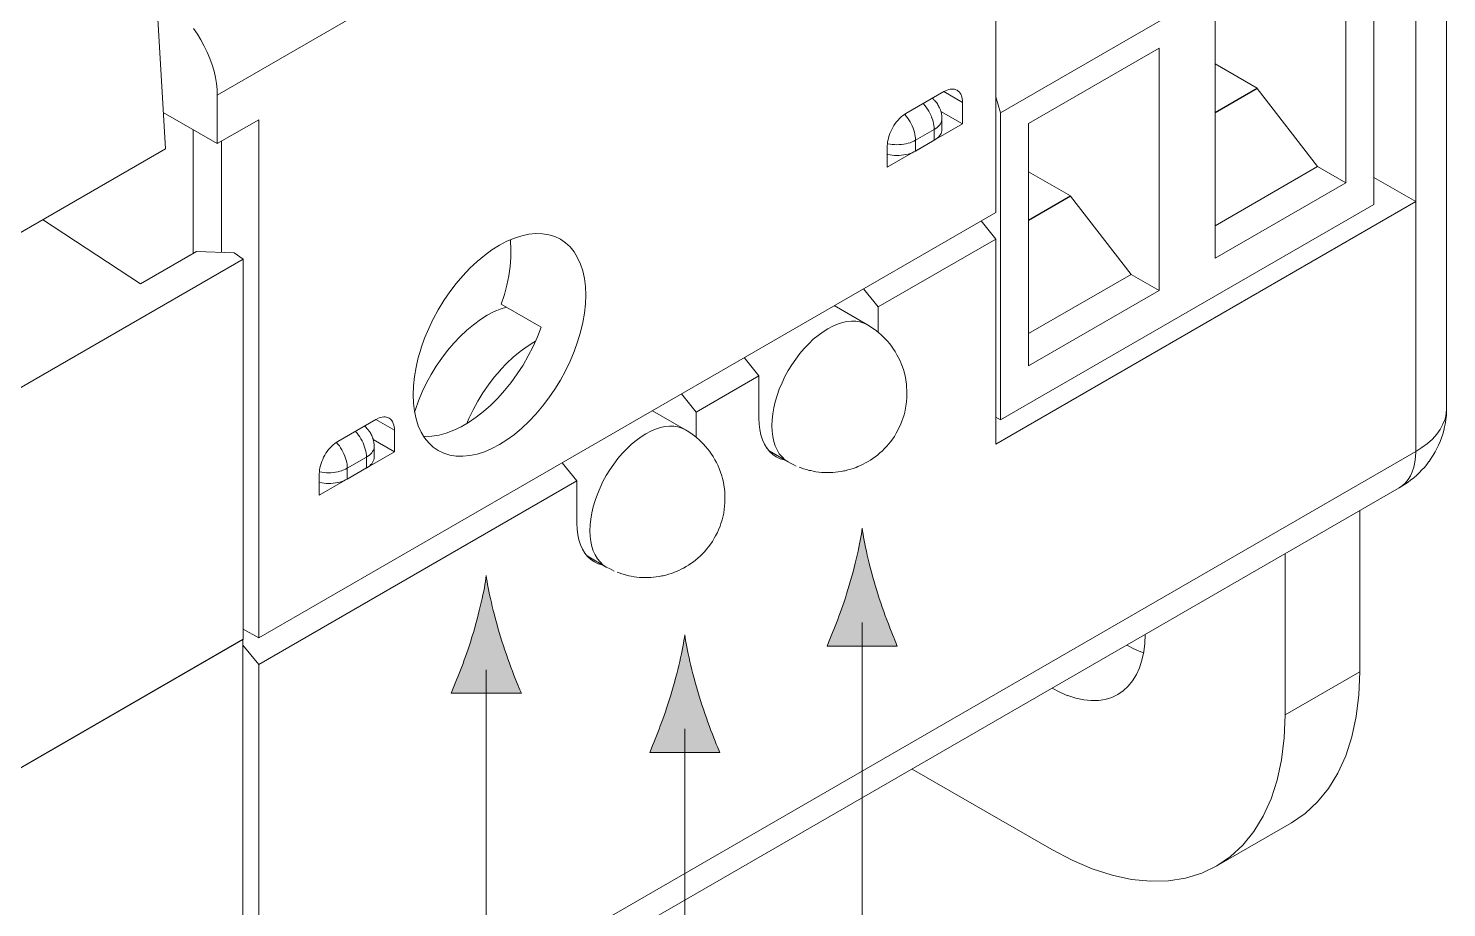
# Model space of a CAD drawing. Header units: inches. Extents: x 0.18 to 4.06, y 0.3 to 3.48.
# Drawn here: x 3.28 to 3.835, y 2.324 to 2.668 of the extents above; entities that cross this region are included whole.
import ezdxf

# ---------------------------------------------------------------- set-up
doc = ezdxf.new("R2010")
doc.units = ezdxf.units.IN
doc.header["$MEASUREMENT"] = 0
doc.layers.add('Layer 1', color=7, linetype='Continuous')

# ---------------------------------------------------------------- blocks, each defined once
blk = doc.blocks.new('block 2')
at = {"layer": 'Layer 1'}
h = blk.add_hatch(color=251, dxfattribs=at)
h.dxf.hatch_style = 2
edge = h.paths.add_edge_path()
edge.add_spline(control_points=[(3.60089, 2.44855), (3.59815, 2.43955), (3.59565, 2.4337), (3.59275, 2.42647), (3.59275, 2.42647), (3.6202, 2.42647), (3.6202, 2.42647), (3.61898, 2.42907), (3.6148, 2.43955), (3.61209, 2.44855), (3.60919, 2.45816), (3.60718, 2.46691), (3.60647, 2.47256), (3.60577, 2.46691), (3.60379, 2.45816), (3.60089, 2.44855)], knot_values=[0, 0, 0, 0, 0.013889, 0.013889, 0.013889, 0.027778, 0.027778, 0.027778, 0.041667, 0.041667, 0.041667, 0.055556, 0.055556, 0.055556, 0.069444, 0.069444, 0.069444, 0.069444], degree=3, periodic=0)
edge.add_line((3.60089, 2.44855), (3.60089, 2.44855))
h = blk.add_hatch(color=251, dxfattribs=at)
h.dxf.hatch_style = 2
edge = h.paths.add_edge_path()
edge.add_spline(control_points=[(3.45372, 2.43003), (3.45098, 2.42104), (3.44849, 2.41519), (3.44559, 2.40795), (3.44559, 2.40795), (3.47304, 2.40795), (3.47304, 2.40795), (3.47182, 2.41055), (3.46764, 2.42104), (3.46493, 2.43003), (3.46202, 2.43964), (3.46002, 2.44839), (3.45931, 2.45405), (3.45861, 2.44839), (3.45663, 2.43964), (3.45372, 2.43003)], knot_values=[0, 0, 0, 0, 0.013889, 0.013889, 0.013889, 0.027778, 0.027778, 0.027778, 0.041667, 0.041667, 0.041667, 0.055556, 0.055556, 0.055556, 0.069444, 0.069444, 0.069444, 0.069444], degree=3, periodic=0)
edge.add_line((3.45372, 2.43003), (3.45372, 2.43003))
h = blk.add_hatch(color=251, dxfattribs=at)
h.dxf.hatch_style = 2
edge = h.paths.add_edge_path()
edge.add_spline(control_points=[(3.53144, 2.40688), (3.5287, 2.39788), (3.52621, 2.39204), (3.5233, 2.3848), (3.5233, 2.3848), (3.55076, 2.3848), (3.55076, 2.3848), (3.54954, 2.3874), (3.54536, 2.39788), (3.54265, 2.40688), (3.53974, 2.41649), (3.53774, 2.42524), (3.53703, 2.4309), (3.53633, 2.42524), (3.53434, 2.41649), (3.53144, 2.40688)], knot_values=[0, 0, 0, 0, 0.013889, 0.013889, 0.013889, 0.027778, 0.027778, 0.027778, 0.041667, 0.041667, 0.041667, 0.055556, 0.055556, 0.055556, 0.069444, 0.069444, 0.069444, 0.069444], degree=3, periodic=0)
edge.add_line((3.53144, 2.40688), (3.53144, 2.40688))
at = {"layer": 'Layer 1', "color": 250, "lineweight": 18}
for points in [[(3.62956, 2.80124), (3.35401, 2.64216)], [(3.3337, 2.62112), (3.32657, 2.74306)], [(3.65876, 2.59622), (3.65876, 2.71812)], [(3.66062, 2.63526), (3.80672, 2.71963)], [(3.80671, 2.59938), (3.80671, 2.71963)], [(3.83526, 2.51947), (3.83522, 2.70445)], [(3.79574, 2.60784), (3.79574, 2.70273)], [(3.82318, 2.60045), (3.82318, 2.68073)], [(3.7446, 2.57832), (3.7446, 2.67321)], [(3.3447, 2.6683), (3.34623, 2.66609)], [(3.34623, 2.66609), (3.34759, 2.66377)], [(3.34759, 2.66377), (3.34889, 2.66139)], [(3.34889, 2.66139), (3.35007, 2.65895)], [(3.67155, 2.63102), (3.7227, 2.66055)], [(3.7227, 2.56566), (3.7227, 2.66055)], [(3.35007, 2.65895), (3.35108, 2.6565)], [(3.35108, 2.65651), (3.35197, 2.65404)], [(3.35199, 2.65404), (3.35274, 2.6516)], [(3.76107, 2.64486), (3.7446, 2.65437)], [(3.35274, 2.6516), (3.35329, 2.64911)], [(3.35329, 2.64912), (3.35368, 2.64674)], [(3.35368, 2.64674), (3.35394, 2.6444)], [(3.35394, 2.6444), (3.35401, 2.64216)], [(3.62361, 2.635), (3.63844, 2.64356)], [(3.63844, 2.64356), (3.63907, 2.64388)], [(3.63844, 2.64356), (3.64574, 2.63932)], [(3.63907, 2.64388), (3.63969, 2.64415)], [(3.63969, 2.64414), (3.64034, 2.64438)], [(3.64034, 2.64437), (3.64095, 2.64447)], [(3.64095, 2.64447), (3.64151, 2.64453)], [(3.64151, 2.64453), (3.64209, 2.64453)], [(3.64209, 2.64453), (3.64262, 2.64444)], [(3.64262, 2.64444), (3.64314, 2.64427)], [(3.64314, 2.64428), (3.64362, 2.64407)], [(3.64405, 2.64375), (3.64362, 2.64407)], [(3.64441, 2.64339), (3.64405, 2.64374)], [(3.64476, 2.64297), (3.64441, 2.64339)], [(3.64506, 2.64248), (3.64476, 2.64297)], [(3.7446, 2.63539), (3.76107, 2.64487)], [(3.76107, 2.64479), (3.7446, 2.63528)], [(3.76107, 2.64486), (3.76107, 2.64479)], [(3.78477, 2.61416), (3.76107, 2.64479)], [(3.35401, 2.64216), (3.35401, 2.62318)], [(3.63044, 2.63881), (3.63037, 2.6389)], [(3.63102, 2.63812), (3.63044, 2.63881)], [(3.63151, 2.63744), (3.63102, 2.63812)], [(3.63207, 2.63669), (3.63151, 2.63745)], [(3.63402, 2.64082), (3.63389, 2.64093)], [(3.63432, 2.6406), (3.63402, 2.64082)], [(3.63458, 2.64033), (3.63432, 2.64061)], [(3.6349, 2.64), (3.63458, 2.64032)], [(3.63509, 2.63975), (3.6349, 2.64001)], [(3.63542, 2.63939), (3.63509, 2.63974)], [(3.63565, 2.63909), (3.63542, 2.63939)], [(3.63595, 2.6387), (3.63565, 2.63909)], [(3.63611, 2.63838), (3.63595, 2.63869)], [(3.6364, 2.63795), (3.6361, 2.63837)], [(3.63653, 2.63763), (3.6364, 2.63795)], [(3.63676, 2.63721), (3.63653, 2.63762)], [(3.64532, 2.64196), (3.64506, 2.64248)], [(3.64548, 2.64137), (3.64532, 2.64196)], [(3.64565, 2.64072), (3.64548, 2.64137)], [(3.64571, 2.64007), (3.64565, 2.64072)], [(3.64574, 2.63932), (3.64571, 2.64008)], [(3.64574, 2.63089), (3.64574, 2.63932)], [(3.65876, 2.64154), (3.66062, 2.63526)], [(3.33285, 2.63542), (3.35401, 2.62318)], [(3.35401, 2.62318), (3.37021, 2.63252)], [(3.37021, 2.63252), (3.37021, 2.42963)], [(3.61944, 2.63105), (3.61996, 2.63174)], [(3.61996, 2.63174), (3.62054, 2.63242)], [(3.62054, 2.63242), (3.62114, 2.63304)], [(3.62114, 2.63304), (3.62172, 2.63363)], [(3.62172, 2.63363), (3.62237, 2.63412)], [(3.62237, 2.63412), (3.62302, 2.6346)], [(3.62302, 2.6346), (3.62361, 2.63499)], [(3.62314, 2.63458), (3.62309, 2.63463)], [(3.62374, 2.63393), (3.62314, 2.63458)], [(3.62423, 2.63321), (3.62374, 2.63393)], [(3.62472, 2.63246), (3.62423, 2.63321)], [(3.62523, 2.6317), (3.62472, 2.63247)], [(3.62565, 2.63089), (3.62523, 2.63171)], [(3.63253, 2.63591), (3.63207, 2.6367)], [(3.63295, 2.63512), (3.63253, 2.63591)], [(3.63334, 2.63431), (3.63295, 2.63513)], [(3.63367, 2.63349), (3.63334, 2.63431)], [(3.63395, 2.63268), (3.63366, 2.6335)], [(3.63425, 2.63186), (3.63395, 2.63269)], [(3.63437, 2.63102), (3.63425, 2.63187)], [(3.63688, 2.63686), (3.63676, 2.6372)], [(3.63711, 2.63639), (3.63688, 2.63686)], [(3.63725, 2.63591), (3.63711, 2.63639)], [(3.63737, 2.63555), (3.63725, 2.6359)], [(3.63728, 2.63577), (3.64574, 2.63088)], [(3.63753, 2.63191), (3.63735, 2.63138)], [(3.63747, 2.63507), (3.63737, 2.63555)], [(3.63753, 2.6347), (3.63747, 2.63506)], [(3.6376, 2.63418), (3.63753, 2.6347)], [(3.63763, 2.63242), (3.63753, 2.63191)], [(3.63763, 2.63382), (3.6376, 2.63418)], [(3.6377, 2.6333), (3.63763, 2.63382)], [(3.6377, 2.63295), (3.63763, 2.63242)], [(3.6377, 2.63295), (3.6377, 2.6333)], [(3.6377, 2.62872), (3.6377, 2.63296)], [(3.66062, 2.63526), (3.66062, 2.51505)], [(3.34463, 2.62861), (3.34463, 2.58022)], [(3.61631, 2.61391), (3.64574, 2.6309)], [(3.61677, 2.62549), (3.617, 2.62631)], [(3.617, 2.6263), (3.61728, 2.62712)], [(3.61728, 2.62712), (3.61765, 2.62794)], [(3.61765, 2.62793), (3.61804, 2.62875)], [(3.61804, 2.62875), (3.61846, 2.62954)], [(3.61846, 2.62953), (3.61891, 2.63031)], [(3.61891, 2.63031), (3.61944, 2.63105)], [(3.62602, 2.63012), (3.62565, 2.6309)], [(3.62637, 2.62926), (3.62602, 2.63012)], [(3.62667, 2.62845), (3.62637, 2.62927)], [(3.62696, 2.62763), (3.62666, 2.62845)], [(3.62709, 2.62682), (3.62696, 2.62764)], [(3.62721, 2.62601), (3.62709, 2.62683)], [(3.63467, 2.62872), (3.62738, 2.62451)], [(3.63454, 2.63024), (3.63437, 2.63103)], [(3.63465, 2.62946), (3.63454, 2.63024)], [(3.63467, 2.62872), (3.63465, 2.62947)], [(3.63526, 2.6291), (3.63467, 2.62872)], [(3.63467, 2.62451), (3.63467, 2.62872)], [(3.63581, 2.62953), (3.63526, 2.6291)], [(3.63633, 2.62995), (3.63581, 2.62953)], [(3.63672, 2.6304), (3.63633, 2.62995)], [(3.63633, 2.62575), (3.63672, 2.62621)], [(3.63709, 2.63089), (3.63672, 2.6304)], [(3.63672, 2.62621), (3.63709, 2.6267)], [(3.63735, 2.63138), (3.63709, 2.63089)], [(3.63709, 2.6267), (3.63735, 2.62719)], [(3.63735, 2.62719), (3.63753, 2.62767)], [(3.63753, 2.62767), (3.63763, 2.62819)], [(3.63763, 2.62819), (3.6377, 2.62872)], [(3.67155, 2.53613), (3.67155, 2.63102)], [(3.26065, 2.57894), (3.3337, 2.62112)], [(3.35561, 2.62405), (3.35561, 2.58057)], [(3.61631, 2.62233), (3.61635, 2.62308)], [(3.61631, 2.61391), (3.61631, 2.62232)], [(3.61635, 2.62308), (3.61642, 2.62387)], [(3.61651, 2.62312), (3.61635, 2.62314)], [(3.61642, 2.62386), (3.61658, 2.62468)], [(3.61739, 2.62295), (3.61651, 2.62312)], [(3.61658, 2.62468), (3.61677, 2.6255)], [(3.61826, 2.62282), (3.61738, 2.62296)], [(3.61914, 2.62279), (3.61826, 2.62282)], [(3.62005, 2.62275), (3.61914, 2.62279)], [(3.62093, 2.62279), (3.62005, 2.62275)], [(3.62184, 2.62282), (3.62093, 2.62279)], [(3.62272, 2.62295), (3.62184, 2.62281)], [(3.62358, 2.62312), (3.62272, 2.62295)], [(3.62445, 2.62331), (3.62356, 2.62311)], [(3.62523, 2.62354), (3.62445, 2.6233)], [(3.62598, 2.62384), (3.62523, 2.62354)], [(3.6267, 2.62416), (3.62598, 2.62384)], [(3.62738, 2.62451), (3.6267, 2.62417)], [(3.62735, 2.62526), (3.62721, 2.62601)], [(3.62738, 2.62451), (3.62735, 2.62526)], [(3.62738, 2.62028), (3.63467, 2.62452)], [(3.62738, 2.62451), (3.62738, 2.62027)], [(3.63467, 2.62451), (3.63526, 2.62486)], [(3.63526, 2.62487), (3.63581, 2.62529)], [(3.63581, 2.6253), (3.63633, 2.62575)], [(3.61631, 2.61895), (3.61651, 2.61888)], [(3.61651, 2.61888), (3.61739, 2.61872)], [(3.61739, 2.61872), (3.61826, 2.61863)], [(3.61826, 2.61863), (3.61913, 2.61856)], [(3.61914, 2.61856), (3.62004, 2.61852)], [(3.62005, 2.61852), (3.62093, 2.61856)], [(3.62093, 2.61856), (3.62183, 2.61863)], [(3.62184, 2.61863), (3.62272, 2.61872)], [(3.62272, 2.61872), (3.62358, 2.61889)], [(3.62358, 2.61888), (3.62446, 2.61908)], [(3.62445, 2.61907), (3.62523, 2.61934)], [(3.62523, 2.61933), (3.62598, 2.61961)], [(3.62598, 2.6196), (3.6267, 2.61992)], [(3.6267, 2.61993), (3.62738, 2.62027)], [(3.68799, 2.6027), (3.67155, 2.61218)], [(3.7446, 2.59096), (3.78477, 2.61416)], [(3.78477, 2.61416), (3.79574, 2.60784)], [(3.80671, 2.60993), (3.82318, 2.60045)], [(3.7446, 2.57832), (3.79574, 2.60784)], [(3.82318, 2.60045), (3.65876, 2.50554)], [(3.66062, 2.51504), (3.80672, 2.59937)], [(3.67155, 2.5932), (3.68799, 2.60271)], [(3.68799, 2.60261), (3.67155, 2.59309)], [(3.68799, 2.6027), (3.68799, 2.60261)], [(3.71173, 2.57197), (3.68799, 2.60261)], [(3.82318, 2.50261), (3.82318, 2.60045)], [(3.3239, 2.56827), (3.28562, 2.59341)], [(3.37021, 2.42962), (3.65876, 2.59622)], [(3.65876, 2.5858), (3.65304, 2.59294)], [(3.47319, 2.58711), (3.47598, 2.5877)], [(3.47598, 2.5877), (3.47872, 2.58797)], [(3.47872, 2.58796), (3.48135, 2.58789)], [(3.48135, 2.58789), (3.48382, 2.58751)], [(3.48382, 2.5875), (3.48614, 2.58678)], [(3.46152, 2.58154), (3.46445, 2.58336)], [(3.46445, 2.58336), (3.46738, 2.58494)], [(3.46738, 2.58494), (3.47031, 2.58617)], [(3.46875, 2.58548), (3.46879, 2.58513)], [(3.46879, 2.58513), (3.46898, 2.5819)], [(3.46898, 2.5819), (3.46896, 2.57855)], [(3.47031, 2.58617), (3.47319, 2.5871)], [(3.48614, 2.58678), (3.48832, 2.58575)], [(3.48832, 2.58575), (3.4903, 2.58437)], [(3.4903, 2.58438), (3.49209, 2.58271)], [(3.49209, 2.58271), (3.4937, 2.58075)], [(3.65876, 2.5858), (3.61277, 2.55925)], [(3.65876, 2.50554), (3.65876, 2.5858)], [(3.36419, 2.57799), (3.25446, 2.51464)], [(3.34591, 2.58096), (3.3239, 2.56827)], [(3.36056, 2.58038), (3.34591, 2.58096)], [(3.36419, 2.57799), (3.36056, 2.58038)], [(3.36419, 2.42911), (3.36419, 2.57799)], [(3.45287, 2.57436), (3.4557, 2.57698)], [(3.4557, 2.57699), (3.45857, 2.5794)], [(3.45857, 2.5794), (3.46152, 2.58154)], [(3.46896, 2.57855), (3.46867, 2.57503)], [(3.4937, 2.58076), (3.49505, 2.57852)], [(3.49505, 2.57852), (3.49616, 2.57603)], [(3.44757, 2.56839), (3.45017, 2.57146)], [(3.45017, 2.57145), (3.45287, 2.57436)], [(3.46814, 2.57145), (3.46738, 2.5678)], [(3.46868, 2.57503), (3.46814, 2.57145)], [(3.49616, 2.57604), (3.49707, 2.57332)], [(3.49707, 2.57331), (3.49772, 2.57034)], [(3.67155, 2.5488), (3.71173, 2.57197)], [(3.71173, 2.57197), (3.7227, 2.56566)], [(3.44271, 2.56172), (3.44506, 2.56513)], [(3.44506, 2.56513), (3.44757, 2.56838)], [(3.46738, 2.5678), (3.46638, 2.5641)], [(3.49772, 2.57034), (3.49812, 2.56719)], [(3.49812, 2.56719), (3.49825, 2.56388)], [(3.61277, 2.55925), (3.60703, 2.56634)], [(3.67155, 2.53613), (3.7227, 2.56566)], [(3.44053, 2.55813), (3.44271, 2.56172)], [(3.46638, 2.5641), (3.46514, 2.56035)], [(3.46514, 2.56036), (3.48086, 2.55131)], [(3.49812, 2.56039), (3.49772, 2.55678)], [(3.49825, 2.56387), (3.49812, 2.56039)], [(3.60854, 2.55222), (3.59552, 2.55973)], [(3.43676, 2.55076), (3.43855, 2.55451)], [(3.43855, 2.5545), (3.44053, 2.55813)], [(3.45701, 2.55427), (3.45427, 2.55227)], [(3.45968, 2.55596), (3.45701, 2.55427)], [(3.46238, 2.55739), (3.45968, 2.55596)], [(3.4651, 2.55853), (3.46238, 2.55739)], [(3.46717, 2.55918), (3.4651, 2.55853)], [(3.49772, 2.55678), (3.49707, 2.55308)], [(3.61277, 2.54925), (3.61277, 2.55925)], [(3.43516, 2.54697), (3.43676, 2.55075)], [(3.45166, 2.5501), (3.4491, 2.54769)], [(3.45427, 2.55227), (3.45165, 2.55011)], [(3.48086, 2.5513), (3.47933, 2.54753)], [(3.49616, 2.54935), (3.49505, 2.54555)], [(3.49707, 2.55309), (3.49616, 2.54934)], [(3.59115, 2.54948), (3.5892, 2.5481)], [(3.59301, 2.55069), (3.59115, 2.54948)], [(3.59493, 2.55169), (3.59301, 2.55069)], [(3.59682, 2.55248), (3.59493, 2.55168)], [(3.5987, 2.55309), (3.59682, 2.55248)], [(3.60052, 2.55348), (3.5987, 2.5531)], [(3.60231, 2.55364), (3.60052, 2.55348)], [(3.60394, 2.55362), (3.60231, 2.55364)], [(3.60561, 2.55336), (3.60394, 2.55362)], [(3.6071, 2.5529), (3.60561, 2.55336)], [(3.60854, 2.55222), (3.6071, 2.5529)], [(3.60926, 2.55179), (3.60854, 2.55221)], [(3.61016, 2.5512), (3.60926, 2.55179)], [(3.6111, 2.55053), (3.61016, 2.5512)], [(3.61205, 2.54987), (3.6111, 2.55053)], [(3.613, 2.54906), (3.61205, 2.54988)], [(3.61384, 2.54834), (3.613, 2.54907)], [(3.43269, 2.53936), (3.4338, 2.54315)], [(3.4338, 2.54316), (3.43516, 2.54696)], [(3.44659, 2.54502), (3.44418, 2.54218)], [(3.4491, 2.54769), (3.44659, 2.54503)], [(3.47526, 2.54378), (3.47254, 2.54182)], [(3.47793, 2.54548), (3.47526, 2.54378)], [(3.47768, 2.54376), (3.47575, 2.54006)], [(3.47933, 2.54753), (3.47768, 2.54376)], [(3.47861, 2.54583), (3.47793, 2.54549)], [(3.49505, 2.54555), (3.4937, 2.54174)], [(3.58376, 2.54297), (3.58203, 2.54094)], [(3.58555, 2.54483), (3.58376, 2.54296)], [(3.58734, 2.54655), (3.58555, 2.54483)], [(3.5892, 2.54811), (3.58734, 2.54656)], [(3.61463, 2.54755), (3.61384, 2.54835)], [(3.6156, 2.54662), (3.61463, 2.54755)], [(3.61635, 2.54581), (3.6156, 2.54663)], [(3.61723, 2.54473), (3.61635, 2.54581)], [(3.61791, 2.54385), (3.61723, 2.54473)], [(3.61875, 2.54267), (3.61791, 2.54385)], [(3.43181, 2.53562), (3.43267, 2.53937)], [(3.4419, 2.5392), (3.43975, 2.53606)], [(3.44418, 2.54218), (3.4419, 2.5392)], [(3.46989, 2.53962), (3.46733, 2.53717)], [(3.47254, 2.54183), (3.46989, 2.53962)], [(3.47575, 2.54007), (3.4737, 2.53646)], [(3.49209, 2.53795), (3.4903, 2.5342)], [(3.4937, 2.54174), (3.49209, 2.53796)], [(3.56599, 2.53223), (3.56026, 2.53937)], [(3.58047, 2.53883), (3.57891, 2.53662)], [(3.58203, 2.54095), (3.58047, 2.53884)], [(3.61935, 2.54174), (3.61875, 2.54267)], [(3.62005, 2.54046), (3.61935, 2.54174)], [(3.62058, 2.53953), (3.62005, 2.54045)], [(3.6213, 2.53816), (3.62058, 2.53953)], [(3.62168, 2.53714), (3.6213, 2.53815)], [(3.4308, 2.52832), (3.43115, 2.53194)], [(3.43115, 2.53193), (3.43181, 2.53563)], [(3.43773, 2.53278), (3.43592, 2.52947)], [(3.43975, 2.53607), (3.43772, 2.53279)], [(3.46482, 2.53453), (3.46245, 2.53171)], [(3.46733, 2.53718), (3.46482, 2.53454)], [(3.47142, 2.53301), (3.46905, 2.52965)], [(3.4737, 2.53646), (3.47142, 2.53301)], [(3.4903, 2.53421), (3.48832, 2.53057)], [(3.56599, 2.53223), (3.54151, 2.51809)], [(3.56599, 2.51569), (3.56599, 2.53222)], [(3.57624, 2.53197), (3.5751, 2.52953)], [(3.57754, 2.53432), (3.57624, 2.53197)], [(3.57891, 2.53662), (3.57754, 2.53432)], [(3.62221, 2.53574), (3.62168, 2.53714)], [(3.62272, 2.53428), (3.62221, 2.53573)], [(3.62302, 2.5332), (3.62272, 2.53428)], [(3.62337, 2.53171), (3.62302, 2.5332)], [(3.43064, 2.52484), (3.4308, 2.52832)], [(3.43592, 2.52946), (3.43425, 2.52602)], [(3.46017, 2.52872), (3.45801, 2.52558)], [(3.46245, 2.53171), (3.46017, 2.52872)], [(3.46645, 2.5265), (3.4638, 2.52353)], [(3.46905, 2.52965), (3.46645, 2.5265)], [(3.48614, 2.52702), (3.48382, 2.5236)], [(3.48832, 2.53057), (3.48614, 2.52702)], [(3.57403, 2.52705), (3.57316, 2.52461)], [(3.5751, 2.52953), (3.57403, 2.52704)], [(3.62358, 2.5306), (3.62337, 2.53171)], [(3.6238, 2.52907), (3.62358, 2.53059)], [(3.62386, 2.528), (3.6238, 2.52907)], [(3.624, 2.52644), (3.62386, 2.52799)], [(3.624, 2.52488), (3.624, 2.52643)], [(3.4308, 2.52151), (3.43064, 2.52483)], [(3.43115, 2.51837), (3.4308, 2.52152)], [(3.43278, 2.52253), (3.43158, 2.51904)], [(3.43425, 2.52602), (3.43278, 2.52253)], [(3.45599, 2.5223), (3.45414, 2.51895)], [(3.45801, 2.52558), (3.45599, 2.52231)], [(3.46103, 2.52077), (3.45821, 2.51825)], [(3.4638, 2.52353), (3.46103, 2.52077)], [(3.48382, 2.5236), (3.48135, 2.52033)], [(3.53578, 2.52523), (3.54151, 2.51809)], [(3.57243, 2.52214), (3.57187, 2.5197)], [(3.57315, 2.52461), (3.57243, 2.52213)], [(3.62347, 2.5196), (3.62374, 2.52113)], [(3.62374, 2.52113), (3.62386, 2.5222)], [(3.62386, 2.5222), (3.62396, 2.52376)], [(3.62396, 2.52376), (3.624, 2.52488)], [(3.40125, 2.50661), (3.41609, 2.51517)], [(3.41609, 2.51517), (3.41667, 2.51548)], [(3.41609, 2.51517), (3.42338, 2.51093)], [(3.41667, 2.51549), (3.41732, 2.51577)], [(3.41732, 2.51576), (3.41797, 2.51596)], [(3.41797, 2.51595), (3.41855, 2.51609)], [(3.41855, 2.51609), (3.41915, 2.51618)], [(3.41915, 2.51618), (3.41973, 2.51614)], [(3.41973, 2.51614), (3.42025, 2.51605)], [(3.42025, 2.51605), (3.42078, 2.51588)], [(3.42078, 2.51588), (3.42123, 2.51569)], [(3.42165, 2.51537), (3.42123, 2.51569)], [(3.42204, 2.515), (3.42165, 2.51536)], [(3.43181, 2.5154), (3.43115, 2.51837)], [(3.43158, 2.51904), (3.43125, 2.518)], [(3.43269, 2.51267), (3.43181, 2.51539)], [(3.45248, 2.51549), (3.4517, 2.51365)], [(3.45531, 2.51602), (3.45241, 2.51402)], [(3.45414, 2.51895), (3.45248, 2.51549)], [(3.45821, 2.51826), (3.45531, 2.51602)], [(3.47872, 2.51725), (3.47598, 2.51439)], [(3.48135, 2.52032), (3.47872, 2.51725)], [(3.53727, 2.5111), (3.52432, 2.51858)], [(3.54151, 2.5181), (3.54151, 2.50814)], [(3.56608, 2.51338), (3.56599, 2.51569)], [(3.57145, 2.51732), (3.57118, 2.51498)], [(3.57187, 2.5197), (3.57145, 2.51732)], [(3.62205, 2.51451), (3.62244, 2.51556)], [(3.62244, 2.51556), (3.62286, 2.517)], [(3.62286, 2.517), (3.62316, 2.51807)], [(3.62314, 2.51807), (3.62347, 2.51959)], [(3.65876, 2.51609), (3.66062, 2.51504)], [(3.83464, 2.51533), (3.83382, 2.51331)], [(3.83513, 2.51739), (3.83464, 2.51534)], [(3.83477, 2.51381), (3.835, 2.51527)], [(3.835, 2.51527), (3.83517, 2.51679)], [(3.83526, 2.51947), (3.83513, 2.5174)], [(3.83517, 2.51679), (3.83526, 2.51946)], [(3.40818, 2.51049), (3.40808, 2.51055)], [(3.40873, 2.50979), (3.40818, 2.51049)], [(3.40928, 2.50909), (3.40873, 2.50979)], [(3.41176, 2.51251), (3.4116, 2.5126)], [(3.41202, 2.51228), (3.41175, 2.51251)], [(3.41227, 2.51202), (3.41202, 2.51228)], [(3.4126, 2.51169), (3.41227, 2.51201)], [(3.41286, 2.51139), (3.4126, 2.51169)], [(3.41318, 2.51104), (3.41286, 2.51139)], [(3.41339, 2.51074), (3.41318, 2.51104)], [(3.41367, 2.51035), (3.41339, 2.51074)], [(3.41383, 2.51007), (3.41367, 2.51036)], [(3.41411, 2.50963), (3.41382, 2.51007)], [(3.41427, 2.50931), (3.41411, 2.50962)], [(3.42241, 2.51462), (3.42204, 2.515)], [(3.42269, 2.51413), (3.42239, 2.51462)], [(3.42292, 2.51358), (3.42269, 2.51413)], [(3.42311, 2.513), (3.42292, 2.51358)], [(3.42327, 2.51234), (3.42311, 2.513)], [(3.42334, 2.51165), (3.42327, 2.51234)], [(3.42338, 2.51093), (3.42334, 2.51165)], [(3.42338, 2.50251), (3.42338, 2.51093)], [(3.4338, 2.51019), (3.43269, 2.51268)], [(3.43516, 2.50795), (3.4338, 2.51019)], [(3.44362, 2.50986), (3.44083, 2.50908)], [(3.44655, 2.51093), (3.44362, 2.50986)], [(3.44948, 2.51234), (3.44655, 2.51093)], [(3.45241, 2.51403), (3.44948, 2.51234)], [(3.47319, 2.51172), (3.47031, 2.50931)], [(3.47598, 2.51439), (3.47319, 2.51173)], [(3.52181, 2.50958), (3.5199, 2.50837)], [(3.52367, 2.51055), (3.52181, 2.50958)], [(3.52562, 2.51137), (3.52367, 2.51055)], [(3.52748, 2.51198), (3.52562, 2.51137)], [(3.52927, 2.51237), (3.52748, 2.51198)], [(3.53106, 2.51253), (3.52927, 2.51236)], [(3.53278, 2.51251), (3.53106, 2.51253)], [(3.53434, 2.51224), (3.53278, 2.51251)], [(3.53588, 2.51179), (3.53434, 2.51223)], [(3.53727, 2.5111), (3.53588, 2.51179)], [(3.53799, 2.51068), (3.53727, 2.5111)], [(3.53894, 2.51009), (3.53799, 2.51068)], [(3.53988, 2.50941), (3.53894, 2.51009)], [(3.56634, 2.5112), (3.56608, 2.51337)], [(3.5668, 2.50914), (3.56634, 2.5112)], [(3.5712, 2.51498), (3.5711, 2.51272)], [(3.5711, 2.51272), (3.5712, 2.51055)], [(3.5712, 2.51055), (3.57145, 2.50853)], [(3.61908, 2.50853), (3.61979, 2.50979)], [(3.61979, 2.50979), (3.62035, 2.51074)], [(3.62035, 2.51074), (3.621, 2.51212)], [(3.621, 2.51211), (3.62149, 2.51308)], [(3.62149, 2.51309), (3.62205, 2.51452)], [(3.83275, 2.5113), (3.83142, 2.50937)], [(3.83382, 2.51332), (3.83275, 2.51129)], [(3.83376, 2.50937), (3.83412, 2.51083)], [(3.83412, 2.51084), (3.83448, 2.51228)], [(3.83448, 2.51228), (3.83476, 2.5138)], [(3.3976, 2.50335), (3.39815, 2.50404)], [(3.39815, 2.50404), (3.39874, 2.50465)], [(3.39874, 2.50465), (3.39935, 2.50521)], [(3.39935, 2.50521), (3.4, 2.50573)], [(3.4, 2.50573), (3.4006, 2.50621)], [(3.4006, 2.50621), (3.40125, 2.5066)], [(3.40069, 2.50616), (3.40065, 2.50621)], [(3.40125, 2.50547), (3.40069, 2.50616)], [(3.40179, 2.50479), (3.40125, 2.50547)], [(3.40228, 2.50404), (3.40179, 2.5048)], [(3.40274, 2.50326), (3.40228, 2.50405)], [(3.40977, 2.50837), (3.40928, 2.50909)], [(3.41023, 2.50758), (3.40977, 2.50838)], [(3.41069, 2.50681), (3.41023, 2.50759)], [(3.41107, 2.506), (3.41069, 2.50682)], [(3.41139, 2.50518), (3.41107, 2.506)], [(3.41169, 2.50437), (3.41139, 2.50519)], [(3.41195, 2.50351), (3.41169, 2.50438)], [(3.41449, 2.50886), (3.41427, 2.50931)], [(3.41462, 2.50853), (3.41449, 2.50885)], [(3.41481, 2.50804), (3.41462, 2.50853)], [(3.41497, 2.50758), (3.41481, 2.50804)], [(3.41508, 2.50723), (3.41497, 2.50758)], [(3.41504, 2.50733), (3.42338, 2.5025)], [(3.41518, 2.5067), (3.41508, 2.50723)], [(3.41524, 2.50635), (3.41518, 2.5067)], [(3.41534, 2.50583), (3.41524, 2.50635)], [(3.41541, 2.50407), (3.41524, 2.50356)], [(3.41541, 2.50547), (3.41534, 2.50583)], [(3.41541, 2.50495), (3.41541, 2.50547)], [(3.41541, 2.50459), (3.41541, 2.50495)], [(3.41541, 2.50039), (3.41541, 2.50459)], [(3.41541, 2.50459), (3.41541, 2.50407)], [(3.43539, 2.50853), (3.4348, 2.5086)], [(3.43676, 2.506), (3.43516, 2.50796)], [(3.43803, 2.50866), (3.43539, 2.50853)], [(3.43855, 2.50433), (3.43676, 2.506)], [(3.44083, 2.50909), (3.43803, 2.50866)], [(3.44053, 2.50296), (3.43855, 2.50434)], [(3.46445, 2.50535), (3.46152, 2.50378)], [(3.46738, 2.50719), (3.46445, 2.50535)], [(3.47031, 2.50931), (3.46738, 2.5072)], [(3.51612, 2.50544), (3.5143, 2.50372)], [(3.51797, 2.50697), (3.51612, 2.50545)], [(3.5199, 2.50837), (3.51797, 2.50697)], [(3.54079, 2.50872), (3.53988, 2.50941)], [(3.54176, 2.50795), (3.54079, 2.50873)], [(3.54262, 2.50723), (3.54176, 2.50795)], [(3.54339, 2.50644), (3.54262, 2.50724)], [(3.54437, 2.50551), (3.54339, 2.50644)], [(3.54509, 2.50465), (3.54437, 2.50552)], [(3.54604, 2.50358), (3.54509, 2.50465)], [(3.56739, 2.50726), (3.5668, 2.50915)], [(3.56817, 2.50554), (3.56739, 2.50726)], [(3.56911, 2.504), (3.56817, 2.50553)], [(3.57022, 2.50263), (3.56911, 2.50401)], [(3.57145, 2.50853), (3.57187, 2.5066)], [(3.57187, 2.50661), (3.57243, 2.50482)], [(3.57243, 2.50482), (3.57315, 2.50324)], [(3.61521, 2.50375), (3.61598, 2.50457)], [(3.61598, 2.50456), (3.61684, 2.5056)], [(3.61684, 2.5056), (3.61756, 2.50645)], [(3.61756, 2.50644), (3.61844, 2.50762)], [(3.61842, 2.50762), (3.61908, 2.50853)], [(3.82559, 2.50414), (3.82318, 2.50261)], [(3.82777, 2.50579), (3.82559, 2.50414)], [(3.82973, 2.50752), (3.82777, 2.50579)], [(3.83142, 2.50937), (3.82973, 2.50752)], [(3.83148, 2.50377), (3.83213, 2.50515)], [(3.83213, 2.50514), (3.83275, 2.50655)], [(3.83275, 2.50654), (3.83327, 2.50796)], [(3.83327, 2.50795), (3.83376, 2.50938)], [(3.35401, 2.23175), (3.82318, 2.50261)], [(3.39395, 2.48552), (3.42338, 2.50252)], [(3.39463, 2.49791), (3.39493, 2.49873)], [(3.39493, 2.49873), (3.39528, 2.49955)], [(3.39528, 2.49954), (3.39565, 2.50036)], [(3.39565, 2.50035), (3.39607, 2.50117)], [(3.39607, 2.50117), (3.39655, 2.50193)], [(3.39655, 2.50193), (3.39707, 2.50268)], [(3.39707, 2.50267), (3.3976, 2.50335)], [(3.4032, 2.50247), (3.40274, 2.50326)], [(3.40358, 2.50166), (3.4032, 2.50248)], [(3.40395, 2.50084), (3.40358, 2.50166)], [(3.40423, 2.5), (3.40395, 2.50085)], [(3.40443, 2.49919), (3.40423, 2.50001)], [(3.40467, 2.49837), (3.40443, 2.49919)], [(3.41237, 2.50039), (3.40488, 2.49606)], [(3.41215, 2.5027), (3.41195, 2.50352)], [(3.41227, 2.50193), (3.41215, 2.50271)], [(3.41237, 2.50114), (3.41227, 2.50193)], [(3.41237, 2.50039), (3.41237, 2.50115)], [(3.41299, 2.50079), (3.41237, 2.5004)], [(3.41237, 2.49616), (3.41237, 2.5004)], [(3.41355, 2.50117), (3.41299, 2.5008)], [(3.41404, 2.50163), (3.41355, 2.50117)], [(3.41446, 2.50209), (3.41404, 2.50163)], [(3.41478, 2.50258), (3.41446, 2.50209)], [(3.41504, 2.50307), (3.41478, 2.50258)], [(3.41478, 2.49835), (3.41504, 2.49884)], [(3.41524, 2.50356), (3.41504, 2.50307)], [(3.41504, 2.49884), (3.41524, 2.49935)], [(3.41524, 2.49935), (3.41541, 2.49987)], [(3.41541, 2.49987), (3.41541, 2.50039)], [(3.44271, 2.50193), (3.44053, 2.50296)], [(3.44506, 2.50121), (3.44271, 2.50193)], [(3.44757, 2.50082), (3.44506, 2.5012)], [(3.45017, 2.50075), (3.44755, 2.50082)], [(3.45287, 2.50101), (3.45017, 2.50074)], [(3.4557, 2.50163), (3.45287, 2.50101)], [(3.45857, 2.50254), (3.4557, 2.50164)], [(3.46152, 2.50377), (3.45857, 2.50254)], [(3.51084, 2.49984), (3.50921, 2.49773)], [(3.51251, 2.50186), (3.51084, 2.49983)], [(3.5143, 2.50372), (3.51251, 2.50186)], [(3.54665, 2.5027), (3.54604, 2.50358)], [(3.54753, 2.50156), (3.54666, 2.5027)], [(3.54808, 2.50063), (3.54753, 2.50155)], [(3.54883, 2.49935), (3.54808, 2.50063)], [(3.54939, 2.49837), (3.54883, 2.49934)], [(3.57006, 2.50286), (3.57754, 2.49853)], [(3.57145, 2.50149), (3.57022, 2.50263)], [(3.57282, 2.50052), (3.57145, 2.50149)], [(3.57436, 2.49981), (3.57282, 2.50052)], [(3.57315, 2.50323), (3.57403, 2.50177)], [(3.57403, 2.50176), (3.5751, 2.50049)], [(3.57594, 2.49932), (3.57436, 2.49981)], [(3.5751, 2.50049), (3.57624, 2.49942)], [(3.57624, 2.49926), (3.57596, 2.49932)], [(3.57624, 2.49942), (3.57754, 2.49854)], [(3.57754, 2.49854), (3.57871, 2.49789)], [(3.60775, 2.49814), (3.60877, 2.49867)], [(3.60877, 2.49867), (3.60968, 2.49926)], [(3.60968, 2.49926), (3.61065, 2.49991)], [(3.61065, 2.49991), (3.61159, 2.50056)], [(3.61159, 2.50056), (3.61244, 2.50124)], [(3.61244, 2.50124), (3.61342, 2.50206)], [(3.61342, 2.50205), (3.61426, 2.5028)], [(3.61426, 2.5028), (3.61521, 2.50374)], [(3.82282, 2.4984), (3.82308, 2.50046)], [(3.82308, 2.50046), (3.82318, 2.5026)], [(3.82748, 2.49759), (3.82834, 2.4987)], [(3.82836, 2.4987), (3.82927, 2.49997)], [(3.82927, 2.49997), (3.83005, 2.50117)], [(3.83005, 2.50117), (3.83077, 2.50248)], [(3.83077, 2.50247), (3.83148, 2.50377)], [(3.39395, 2.49395), (3.39398, 2.49471)], [(3.39395, 2.48552), (3.39395, 2.49395)], [(3.39398, 2.4947), (3.39405, 2.49548)], [(3.39405, 2.4947), (3.39398, 2.4947)], [(3.39405, 2.49547), (3.39421, 2.49626)], [(3.39493, 2.49454), (3.39406, 2.4947)], [(3.39421, 2.49626), (3.39437, 2.49711)], [(3.39437, 2.4971), (3.39463, 2.49792)], [(3.39581, 2.4944), (3.39493, 2.49454)], [(3.39672, 2.49433), (3.39581, 2.4944)], [(3.3976, 2.49433), (3.39673, 2.49433)], [(3.39851, 2.49433), (3.3976, 2.49433)], [(3.39939, 2.4944), (3.39852, 2.49433)], [(3.4003, 2.49454), (3.39939, 2.49439)], [(3.40114, 2.4947), (3.40028, 2.49453)], [(3.40195, 2.49489), (3.40114, 2.49469)], [(3.40274, 2.49512), (3.40195, 2.49488)], [(3.40353, 2.49542), (3.40274, 2.49513)], [(3.40423, 2.4957), (3.40353, 2.49541)], [(3.40488, 2.49607), (3.40423, 2.49571)], [(3.40479, 2.49759), (3.40467, 2.49838)], [(3.40486, 2.49681), (3.40479, 2.49759)], [(3.40488, 2.49607), (3.40486, 2.49682)], [(3.40488, 2.49186), (3.41237, 2.49617)], [(3.40488, 2.49607), (3.40488, 2.49186)], [(3.41237, 2.49616), (3.41299, 2.49655)], [(3.41299, 2.49656), (3.41355, 2.49693)], [(3.41355, 2.49694), (3.41404, 2.4974)], [(3.41404, 2.4974), (3.41446, 2.49786)], [(3.41446, 2.49786), (3.41478, 2.49835)], [(3.49473, 2.49112), (3.489, 2.49822)], [(3.50628, 2.49319), (3.50498, 2.49082)], [(3.50772, 2.49551), (3.50628, 2.49319)], [(3.50921, 2.49772), (3.50772, 2.49551)], [(3.55004, 2.49704), (3.54939, 2.49838)], [(3.55046, 2.49603), (3.55004, 2.49704)], [(3.55104, 2.4946), (3.55046, 2.49603)], [(3.55148, 2.49314), (3.55104, 2.4946)], [(3.5518, 2.49209), (3.55148, 2.49314)], [(3.57871, 2.49789), (3.57969, 2.4974)], [(3.57969, 2.4974), (3.58066, 2.49694)], [(3.58175, 2.49652), (3.58256, 2.49622)], [(3.58256, 2.49623), (3.58354, 2.49587)], [(3.58354, 2.49586), (3.58461, 2.49555)], [(3.58461, 2.49554), (3.58571, 2.49525)], [(3.58571, 2.49525), (3.58631, 2.49515)], [(3.58631, 2.49515), (3.58734, 2.49492)], [(3.58734, 2.49493), (3.58838, 2.49472)], [(3.58838, 2.49473), (3.58945, 2.4946)], [(3.58945, 2.4946), (3.59056, 2.49446)], [(3.59056, 2.49447), (3.59164, 2.4944)], [(3.59164, 2.4944), (3.59275, 2.49437)], [(3.59275, 2.49437), (3.59385, 2.4944)], [(3.59385, 2.4944), (3.59493, 2.49444)], [(3.59493, 2.49444), (3.59603, 2.49454)], [(3.59603, 2.49454), (3.5971, 2.49466)], [(3.5971, 2.49466), (3.59819, 2.49482)], [(3.59819, 2.49482), (3.59922, 2.49503)], [(3.59922, 2.49502), (3.59977, 2.49512)], [(3.59977, 2.49512), (3.60089, 2.49541)], [(3.60089, 2.49542), (3.60196, 2.49571)], [(3.60196, 2.4957), (3.603, 2.49602)], [(3.603, 2.49603), (3.60405, 2.49639)], [(3.60405, 2.49639), (3.60482, 2.49671)], [(3.60482, 2.49672), (3.60586, 2.49717)], [(3.60586, 2.49717), (3.60684, 2.49763)], [(3.60684, 2.49763), (3.60775, 2.49814)], [(3.82022, 2.49163), (3.8211, 2.49309)], [(3.8211, 2.4931), (3.82182, 2.49469)], [(3.82182, 2.4947), (3.8224, 2.49649)], [(3.82236, 2.49235), (3.82354, 2.49335)], [(3.8224, 2.49649), (3.82282, 2.49841)], [(3.82354, 2.49336), (3.82452, 2.49427)], [(3.82452, 2.49428), (3.82556, 2.49542)], [(3.82556, 2.49542), (3.82654, 2.49641)], [(3.82654, 2.49642), (3.82748, 2.49759)], [(3.34759, 2.21759), (3.81673, 2.48842)], [(3.49473, 2.49112), (3.37021, 2.4192)], [(3.39395, 2.49049), (3.39405, 2.49047)], [(3.39405, 2.49047), (3.39491, 2.4903)], [(3.39493, 2.4903), (3.39581, 2.49017)], [(3.39581, 2.49017), (3.3967, 2.4901)], [(3.39672, 2.4901), (3.3976, 2.4901)], [(3.3976, 2.4901), (3.39851, 2.4901)], [(3.39851, 2.4901), (3.39939, 2.49017)], [(3.39939, 2.49017), (3.4003, 2.4903)], [(3.4003, 2.4903), (3.40114, 2.49047)], [(3.40114, 2.49047), (3.40195, 2.49066)], [(3.40195, 2.49066), (3.40274, 2.49089)], [(3.40274, 2.49089), (3.40353, 2.49118)], [(3.40353, 2.49119), (3.40423, 2.4915)], [(3.40423, 2.49151), (3.40488, 2.49186)], [(3.49473, 2.47454), (3.49473, 2.49111)], [(3.50384, 2.48838), (3.50284, 2.48594)], [(3.50498, 2.49082), (3.50384, 2.48838)], [(3.55213, 2.49059), (3.5518, 2.49209)], [(3.55232, 2.48949), (3.55213, 2.49059)], [(3.55257, 2.48796), (3.55232, 2.48948)], [(3.55264, 2.48685), (3.55257, 2.48796)], [(3.81673, 2.48842), (3.81882, 2.48972)], [(3.81673, 2.48842), (3.81801, 2.48929)], [(3.81801, 2.48929), (3.81918, 2.49037)], [(3.81882, 2.48972), (3.82015, 2.49062)], [(3.81918, 2.49037), (3.82022, 2.49163)], [(3.82015, 2.49063), (3.8211, 2.49138)], [(3.8211, 2.49138), (3.82236, 2.49235)], [(3.50189, 2.48347), (3.50118, 2.48103)], [(3.50284, 2.48594), (3.50189, 2.48346)], [(3.55261, 2.48109), (3.55274, 2.48265)], [(3.55274, 2.48529), (3.55264, 2.48684)], [(3.55274, 2.48373), (3.55274, 2.48528)], [(3.55274, 2.48265), (3.55274, 2.48373)], [(3.50063, 2.47859), (3.50021, 2.47617)], [(3.50118, 2.48103), (3.50063, 2.47859)], [(3.55164, 2.47589), (3.5519, 2.47696)], [(3.5519, 2.47696), (3.55225, 2.47844)], [(3.55225, 2.47845), (3.55248, 2.48)], [(3.55248, 2.48001), (3.55261, 2.48109)], [(3.80124, 2.41637), (3.80124, 2.47947)], [(3.49486, 2.47224), (3.49473, 2.47454)], [(3.49509, 2.47005), (3.49486, 2.47224)], [(3.49998, 2.47387), (3.49991, 2.47161)], [(3.49991, 2.47161), (3.49998, 2.46944)], [(3.50021, 2.47617), (3.49998, 2.47387)], [(3.54909, 2.46963), (3.54978, 2.47097)], [(3.54978, 2.47096), (3.55023, 2.47198)], [(3.55023, 2.47198), (3.55082, 2.47341)], [(3.55082, 2.4734), (3.55118, 2.47442)], [(3.55118, 2.47442), (3.55164, 2.47588)], [(3.49554, 2.46803), (3.49509, 2.47006)], [(3.49616, 2.46612), (3.49554, 2.46803)], [(3.49698, 2.46438), (3.49616, 2.46612)], [(3.49998, 2.46943), (3.50021, 2.46739)], [(3.50021, 2.46738), (3.50063, 2.46546)], [(3.50063, 2.46547), (3.50118, 2.46371)], [(3.54562, 2.46449), (3.54632, 2.46534)], [(3.54632, 2.46533), (3.54719, 2.4665)], [(3.54718, 2.4665), (3.54783, 2.46742)], [(3.54783, 2.46742), (3.54857, 2.46866)], [(3.54857, 2.46866), (3.54909, 2.46963)], [(3.49789, 2.46287), (3.49698, 2.46438)], [(3.49896, 2.4615), (3.49789, 2.46287)], [(3.49884, 2.46175), (3.50628, 2.45739)], [(3.50023, 2.46036), (3.49896, 2.4615)], [(3.50163, 2.45941), (3.50023, 2.46035)], [(3.50118, 2.46371), (3.50189, 2.46211)], [(3.50189, 2.46211), (3.50284, 2.46065)], [(3.50284, 2.46064), (3.50384, 2.45938)], [(3.54037, 2.45945), (3.54123, 2.4601)], [(3.54122, 2.4601), (3.54223, 2.46095)], [(3.54223, 2.46094), (3.54301, 2.46166)], [(3.54301, 2.46166), (3.54395, 2.46259)], [(3.54395, 2.46259), (3.54473, 2.46341)], [(3.54473, 2.46341), (3.5456, 2.46449)], [(3.77204, 2.46259), (3.77204, 2.39948)], [(3.50314, 2.45869), (3.50163, 2.45941)], [(3.50472, 2.4582), (3.50314, 2.45869)], [(3.50384, 2.45938), (3.50498, 2.45827)], [(3.50502, 2.45815), (3.50472, 2.4582)], [(3.50498, 2.45827), (3.50628, 2.45739)], [(3.50628, 2.45739), (3.50749, 2.45678)], [(3.50749, 2.45678), (3.50847, 2.45629)], [(3.50847, 2.45629), (3.50944, 2.4558)], [(3.51051, 2.45541), (3.5113, 2.45509)], [(3.5113, 2.45508), (3.51237, 2.45473)], [(3.51237, 2.45473), (3.51339, 2.45444)], [(3.51339, 2.45443), (3.51453, 2.45414)], [(3.51453, 2.45413), (3.51507, 2.45401)], [(3.52855, 2.45401), (3.52962, 2.45427)], [(3.52962, 2.45427), (3.5307, 2.45458)], [(3.5307, 2.45459), (3.53178, 2.45488)], [(3.53178, 2.45489), (3.53278, 2.45526)], [(3.53278, 2.45527), (3.5336, 2.45559)], [(3.5336, 2.4556), (3.53464, 2.45606)], [(3.53464, 2.45606), (3.53565, 2.45652)], [(3.53565, 2.45652), (3.53651, 2.45701)], [(3.53653, 2.45701), (3.53753, 2.45755)], [(3.53753, 2.45755), (3.53845, 2.4581)], [(3.53845, 2.4581), (3.53943, 2.4588)], [(3.53943, 2.4588), (3.54037, 2.45945)], [(3.51507, 2.45401), (3.51609, 2.45377)], [(3.51609, 2.45378), (3.51716, 2.45361)], [(3.51716, 2.45361), (3.51823, 2.45345)], [(3.51823, 2.45345), (3.5193, 2.45336)], [(3.5193, 2.45336), (3.52042, 2.45329)], [(3.52042, 2.45329), (3.52153, 2.45326)], [(3.52153, 2.45326), (3.5226, 2.45326)], [(3.5226, 2.45326), (3.5237, 2.45332)], [(3.5237, 2.45332), (3.52481, 2.45338)], [(3.52481, 2.45338), (3.52588, 2.45355)], [(3.52588, 2.45355), (3.52695, 2.45372)], [(3.52695, 2.45371), (3.528, 2.45392)], [(3.528, 2.45391), (3.52855, 2.45401)], [(3.36419, 2.43311), (3.37021, 2.42962)], [(3.72928, 2.15508), (3.60645, 2.15508), (3.60645, 2.43568)], [(3.18555, 2.32594), (3.36419, 2.42911)], [(3.36407, 2.42904), (3.18555, 2.32594)], [(3.36407, 2.31178), (3.36407, 2.42903)], [(3.37021, 2.4192), (3.36407, 2.42679)], [(3.7131, 2.42523), (3.7101, 2.42682)], [(3.7171, 2.42751), (3.71668, 2.42413)], [(3.71722, 2.43096), (3.7171, 2.42751)], [(3.71624, 2.4239), (3.71308, 2.42523)], [(3.71596, 2.42093), (3.71505, 2.41797)], [(3.71668, 2.42413), (3.71596, 2.42093)], [(3.71661, 2.4238), (3.71624, 2.4239)], [(3.37021, 2.26007), (3.37021, 2.4192)], [(3.45929, 2.02328), (3.45929, 2.41716)], [(3.7138, 2.41527), (3.71231, 2.41286)], [(3.71505, 2.41797), (3.7138, 2.41528)], [(3.77204, 2.39948), (3.80124, 2.41637)], [(3.80088, 2.40739), (3.80124, 2.41636)], [(3.68087, 2.40997), (3.68389, 2.40837)], [(3.71059, 2.41074), (3.70866, 2.40895)], [(3.71231, 2.41286), (3.71059, 2.41075)], [(3.68389, 2.40837), (3.68701, 2.40703)], [(3.68701, 2.40704), (3.69015, 2.40602)], [(3.69015, 2.40602), (3.6932, 2.40537)], [(3.6932, 2.40537), (3.69613, 2.40508)], [(3.69613, 2.40509), (3.69896, 2.40514)], [(3.69896, 2.40514), (3.70164, 2.40557)], [(3.70164, 2.40557), (3.70417, 2.40635)], [(3.70417, 2.40635), (3.70652, 2.40746)], [(3.70866, 2.40895), (3.70652, 2.40747)], [(3.79985, 2.39886), (3.80088, 2.40739)], [(3.77204, 2.39948), (3.77169, 2.3905)], [(3.79811, 2.39088), (3.79985, 2.39886)], [(3.72928, 2.0949), (3.537, 2.0949), (3.537, 2.39402)], [(3.77169, 2.39049), (3.77061, 2.38197)], [(3.79574, 2.38347), (3.79811, 2.39088)], [(3.77061, 2.38197), (3.76888, 2.374)], [(3.79265, 2.37672), (3.79574, 2.38346)], [(3.62605, 2.37832), (3.68071, 2.34676)], [(3.789, 2.3707), (3.79265, 2.37673)], [(3.76888, 2.374), (3.76651, 2.36661)], [(3.76651, 2.36661), (3.76344, 2.35987)], [(3.77988, 2.36091), (3.78471, 2.36543)], [(3.78471, 2.36543), (3.789, 2.3707)], [(3.76344, 2.35986), (3.75981, 2.35384)], [(3.77448, 2.35723), (3.77988, 2.36092)], [(3.74526, 2.34036), (3.77447, 2.35723)], [(3.75551, 2.34854), (3.75063, 2.34405)], [(3.75981, 2.35384), (3.75551, 2.34854)], [(3.68071, 2.34675), (3.68868, 2.34259)], [(3.75063, 2.34405), (3.74526, 2.34035)], [(3.68868, 2.34259), (3.69655, 2.33919)], [(3.69655, 2.33919), (3.70433, 2.33673)], [(3.73308, 2.33559), (3.7394, 2.33755)], [(3.7394, 2.33754), (3.74526, 2.34036)], [(3.70433, 2.33673), (3.71196, 2.3351)], [(3.71196, 2.3351), (3.71928, 2.33438)], [(3.71928, 2.33438), (3.72633, 2.33455)], [(3.72633, 2.33454), (3.73308, 2.33559)]]:
    blk.add_lwpolyline(points, dxfattribs=at)
at = {"layer": 'Layer 1', "lineweight": 0}
for points in [[(3.60089, 2.44855), (3.59815, 2.43955), (3.59565, 2.4337), (3.59275, 2.42647), (3.59275, 2.42647), (3.6202, 2.42647), (3.6202, 2.42647), (3.61898, 2.42907), (3.6148, 2.43955), (3.61209, 2.44855), (3.60919, 2.45816), (3.60718, 2.46691), (3.60647, 2.47256), (3.60577, 2.46691), (3.60379, 2.45816), (3.60089, 2.44855)], [(3.45372, 2.43003), (3.45098, 2.42104), (3.44849, 2.41519), (3.44559, 2.40795), (3.44559, 2.40795), (3.47304, 2.40795), (3.47304, 2.40795), (3.47182, 2.41055), (3.46764, 2.42104), (3.46493, 2.43003), (3.46202, 2.43964), (3.46002, 2.44839), (3.45931, 2.45405), (3.45861, 2.44839), (3.45663, 2.43964), (3.45372, 2.43003)], [(3.53144, 2.40688), (3.5287, 2.39788), (3.52621, 2.39204), (3.5233, 2.3848), (3.5233, 2.3848), (3.55076, 2.3848), (3.55076, 2.3848), (3.54954, 2.3874), (3.54536, 2.39788), (3.54265, 2.40688), (3.53974, 2.41649), (3.53774, 2.42524), (3.53703, 2.4309), (3.53633, 2.42524), (3.53434, 2.41649), (3.53144, 2.40688)]]:
    blk.add_open_spline(points, degree=3, knots=[0, 0, 0, 0, 1, 1, 1, 2, 2, 2, 3, 3, 3, 4, 4, 4, 5, 5, 5, 5], dxfattribs=at)
at = {"layer": 'Layer 1', "color": 250, "lineweight": 18}
for points in [[(3.60089, 2.44855), (3.59815, 2.43955), (3.59565, 2.4337), (3.59275, 2.42647), (3.59275, 2.42647), (3.6202, 2.42647), (3.6202, 2.42647), (3.61898, 2.42907), (3.6148, 2.43955), (3.61209, 2.44855), (3.60919, 2.45816), (3.60718, 2.46691), (3.60647, 2.47256), (3.60577, 2.46691), (3.60379, 2.45816), (3.60089, 2.44855)], [(3.45372, 2.43003), (3.45098, 2.42104), (3.44849, 2.41519), (3.44559, 2.40795), (3.44559, 2.40795), (3.47304, 2.40795), (3.47304, 2.40795), (3.47182, 2.41055), (3.46764, 2.42104), (3.46493, 2.43003), (3.46202, 2.43964), (3.46002, 2.44839), (3.45931, 2.45405), (3.45861, 2.44839), (3.45663, 2.43964), (3.45372, 2.43003)], [(3.53144, 2.40688), (3.5287, 2.39788), (3.52621, 2.39204), (3.5233, 2.3848), (3.5233, 2.3848), (3.55076, 2.3848), (3.55076, 2.3848), (3.54954, 2.3874), (3.54536, 2.39788), (3.54265, 2.40688), (3.53974, 2.41649), (3.53774, 2.42524), (3.53703, 2.4309), (3.53633, 2.42524), (3.53434, 2.41649), (3.53144, 2.40688)]]:
    blk.add_open_spline(points, degree=3, knots=[0, 0, 0, 0, 1, 1, 1, 2, 2, 2, 3, 3, 3, 4, 4, 4, 5, 5, 5, 5], dxfattribs=at)

msp = doc.modelspace()

# ---------------------------------------------------------------- block references
at = {"layer": 'Layer 1'}
msp.add_blockref('block 2', (0, 0), dxfattribs=at)

doc.saveas('drawing.dxf')
